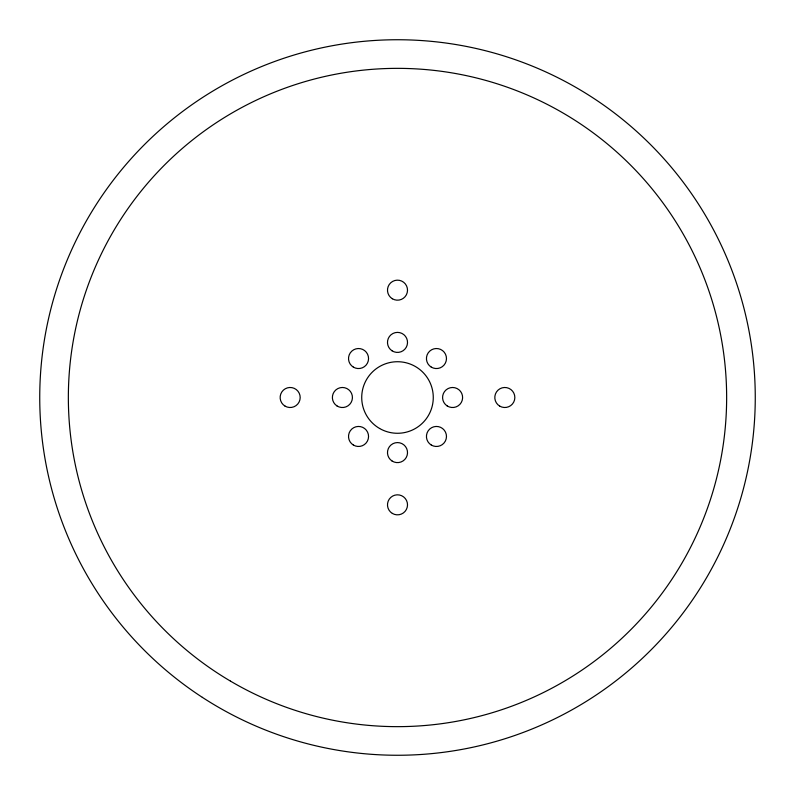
<?xml version="1.0" encoding="UTF-8"?>
<svg xmlns="http://www.w3.org/2000/svg" width="795" height="795" viewBox="0 0 795 795"><rect width="100%" height="100%" fill="white"/><g stroke="black" fill="none" stroke-linecap="round" stroke-linejoin="round"><path stroke-width="1.19" d="M230.47 681.116A329.14 329.14 0 0 0 726.63 400.342A329.14 329.14 0 0 0 235.399 111.042A329.14 329.14 0 0 0 230.47 681.116M379.613 428.485A35.775 35.775 0 0 0 433.275 397.5A35.775 35.775 0 0 0 379.613 366.515A35.775 35.775 0 0 0 379.613 428.485M392.064 350.814A10.017 10.017 0 0 0 407.507 342.913A10.017 10.017 0 0 0 392.939 333.483A10.017 10.017 0 0 0 392.064 350.814M431.288 367.121A10.017 10.017 0 0 0 446.472 358.734A10.017 10.017 0 0 0 431.615 349.77A10.017 10.017 0 0 0 431.288 367.121M447.158 405.917A10.017 10.017 0 0 0 462.601 398.007A10.017 10.017 0 0 0 448.032 388.586A10.017 10.017 0 0 0 447.158 405.917M431.288 445.041A10.017 10.017 0 0 0 446.472 436.644A10.017 10.017 0 0 0 431.615 427.69A10.017 10.017 0 0 0 431.288 445.041M392.064 461.011A10.017 10.017 0 0 0 407.507 453.1A10.017 10.017 0 0 0 392.939 443.68A10.017 10.017 0 0 0 392.064 461.011M353.368 445.041A10.017 10.017 0 0 0 368.552 436.644A10.017 10.017 0 0 0 353.696 427.69A10.017 10.017 0 0 0 353.368 445.041M336.961 405.917A10.017 10.017 0 0 0 352.414 398.007A10.017 10.017 0 0 0 337.835 388.586A10.017 10.017 0 0 0 336.961 405.917M353.368 367.121A10.017 10.017 0 0 0 368.552 358.734A10.017 10.017 0 0 0 353.696 349.77A10.017 10.017 0 0 0 353.368 367.121M285.027 406.096A10.017 10.017 0 0 0 300.182 397.659A10.017 10.017 0 0 0 285.296 388.745A10.017 10.017 0 0 0 285.027 406.096M392.352 513.421A10.017 10.017 0 0 0 407.517 504.984A10.017 10.017 0 0 0 392.631 496.08A10.017 10.017 0 0 0 392.352 513.421M499.687 406.096A10.017 10.017 0 0 0 514.842 397.659A10.017 10.017 0 0 0 499.956 388.745A10.017 10.017 0 0 0 499.687 406.096M392.352 298.761A10.017 10.017 0 0 0 407.517 290.324A10.017 10.017 0 0 0 392.631 281.42A10.017 10.017 0 0 0 392.352 298.761M202.347 697.354A357.77 357.77 0 0 0 754.753 416.58A357.77 357.77 0 0 0 235.399 78.566A357.77 357.77 0 0 0 202.347 697.354"/></g></svg>
